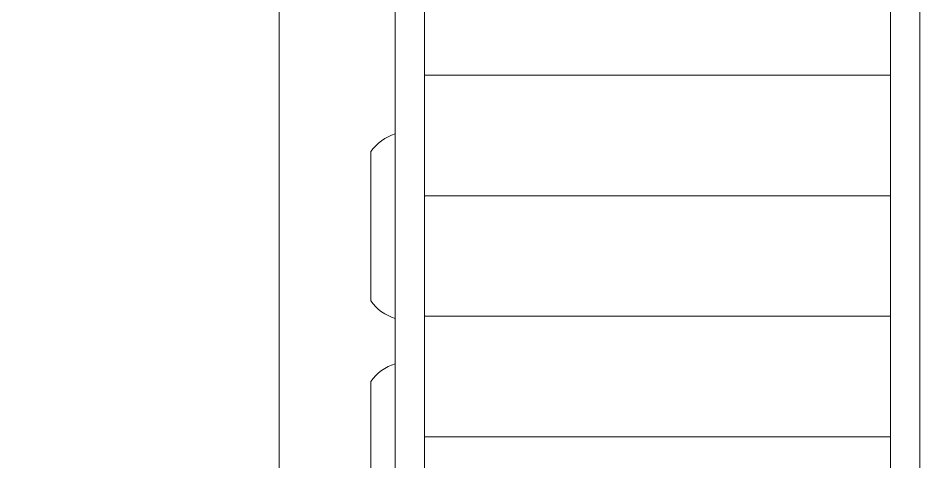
# Model space of a CAD drawing. Header units: metres. Extents: x 1 to 114, y -6 to 62.
# Drawn here: x 72.22 to 76.801, y 56.412 to 58.668 of the extents above; entities that cross this region are included whole.
import ezdxf

# ---------------------------------------------------------------- set-up
doc = ezdxf.new("R2010")
doc.units = ezdxf.units.M
doc.linetypes.add('IMPORT-DASHED2 _4_', pattern=[0.375, 0.25, -0.125])
for name, color, linetype, lineweight in [('AL_MOBILIARIO', 7, 'Continuous', 5), ('ARQ-ELEV6', 7, 'Continuous', 5), ('ARQ-PROJ', 7, 'IMPORT-DASHED2 _4_', 5)]:
    doc.layers.add(name, color=color, linetype=linetype, lineweight=lineweight)
doc.layers.add('ARQ_1100_BASE_TÉRREO_GARAGEM_dwg', color=7, linetype='Continuous', lineweight=5, true_color=0x767676)

# ---------------------------------------------------------------- blocks, each defined once
blk = doc.blocks.new('ARQ_1100_BASE_TÉRREO_GARAGEM_dwg_cam_p-4197734-PLANTA BAIXA GERAL')
at = {"layer": 'AL_MOBILIARIO', "color": 253, "true_color": 0xaaaaaa}
for p, q in [((14.1751, -27.6853), (14.1751, -24.9803)), ((14.8753, -27.6853), (14.8753, -24.9803)), ((15.5756, -27.6853), (15.5756, -24.9803)), ((16.2759, -27.6853), (16.2759, -24.9803)), ((14.6185, -27.9968), (15.4869, -27.9968)), ((15.9543, -27.9968), (16.8227, -27.9968))]:
    blk.add_line(p, q, dxfattribs=at)
at = {"layer": 'AL_MOBILIARIO', "color": 253, "true_color": 0xaaaaaa, "flags": 128}
blk.add_lwpolyline([(19.9486, -24.8088), (12.9326, -24.8088), (12.9326, -27.8567), (19.9486, -27.8567)], close=True, dxfattribs=at)
blk.add_lwpolyline([(13.104, -24.9803), (19.7772, -24.9803), (19.7772, -27.6853), (13.104, -27.6853)], dxfattribs=at)
at = {"layer": 'AL_MOBILIARIO', "color": 253, "true_color": 0xaaaaaa}
for centre, start, end in [((14.774, -27.776), 197.3835, 234.8442), ((15.3314, -27.776), 305.1558, 342.6165), ((16.1098, -27.776), 197.3835, 234.8442)]:
    blk.add_arc(centre, 0.27, start, end, dxfattribs=at)
blk = doc.blocks.new('ARQ_1100_BASE_TÉRREO_GARAGEM_dwg-4178582-PLANTA BAIXA GERAL')
at = {"layer": 'ARQ-ELEV6', "color": 253, "true_color": 0xaaaaaa, "flags": 128}
blk.add_lwpolyline([(47.5358, 49.9018), (53.1158, 49.9018), (55.1158, 49.9018), (55.1158, 59.3718)], dxfattribs=at)
at = {"layer": 'ARQ-PROJ', "color": 253, "true_color": 0xaaaaaa, "flags": 128}
blk.add_lwpolyline([(55.1158, 60.9518), (76.8008, 60.9518), (76.8008, 49.9018), (55.1158, 49.9018)], close=True, dxfattribs=at)
at = {"xscale": 0.8746343466423241, "yscale": 0.8746343466423241, "zscale": 0.8746343466423241, "rotation": 270}
blk.add_blockref('ARQ_1100_BASE_TÉRREO_GARAGEM_dwg_cam_p-4197734-PLANTA BAIXA GERAL', (80.0698, 70.7754), dxfattribs=at)

msp = doc.modelspace()

# ---------------------------------------------------------------- block references
at = {"layer": 'ARQ_1100_BASE_TÉRREO_GARAGEM_dwg', "color": 253, "true_color": 0xaaaaaa}
msp.add_blockref('ARQ_1100_BASE_TÉRREO_GARAGEM_dwg-4178582-PLANTA BAIXA GERAL', (18.4302, 0), dxfattribs=at)

doc.saveas('drawing.dxf')
